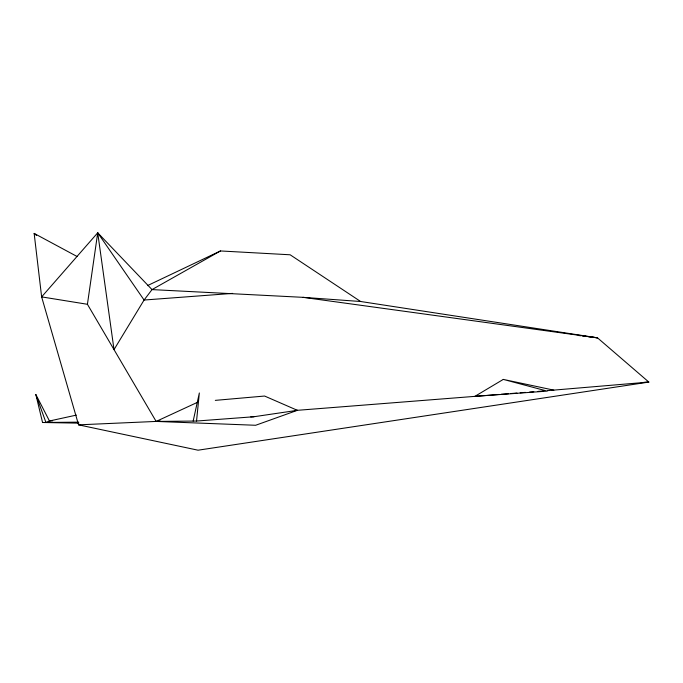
<?xml version="1.0" encoding="UTF-8"?>
<svg xmlns="http://www.w3.org/2000/svg" width="683" height="683" viewBox="0 0 683 683"><rect width="100%" height="100%" fill="white"/><g stroke="black" fill="none" stroke-linecap="round" stroke-linejoin="round"><path stroke-width="1.02" d="M77.145 256.535L34.15 233.407L41.637 296.892L78.562 424.843L156.142 421.428L196.542 421.044L199.342 392.964L193.161 421.078M215.307 400.366L264.586 396.038L297.37 410.321L255.647 425.27L156.142 421.428L87.424 304.285L97.72 232.801L152.019 289.601L303.004 297.336L360.624 301.502L597.497 337.837L648.85 382.079L198.053 450.199L78.562 424.843M232.63 293.4L144.079 300.033L97.72 232.801L41.637 296.892L87.424 304.285M503.294 379.406L474.864 396.362L547.228 391.111L503.294 379.406L553.845 390.147M360.624 301.502L290.138 254.785L220.455 250.951L152.019 289.601L144.079 300.033L114.018 349.619L97.72 232.801M147.468 285.622L220.455 250.951M197.566 402.287L156.142 421.428L160.385 421.095M76.359 415.11L49.466 420.984L45.932 422.461L35.84 394.501L49.466 420.984L52.625 420.813M196.542 421.044L253.922 416.741L297.37 410.321M295.252 410.483L499.085 394.458M501.194 394.287L508.562 393.707M510.671 393.545L516.988 393.049M520.147 392.802L525.415 392.384M529.624 392.051L533.833 391.718M538.05 391.393L543.318 390.975M547.527 390.642L648.85 382.079L643.565 382.412M250.746 416.903L253.922 416.741M35.84 394.501L42.551 422.495L78.724 422.154M42.551 422.495L78.81 423.144M578.467 335.49L580.584 335.754M582.693 336.01L585.869 336.403M587.978 336.668L597.497 337.837L303.004 297.336M34.15 233.407L36.558 235.498"/></g></svg>
